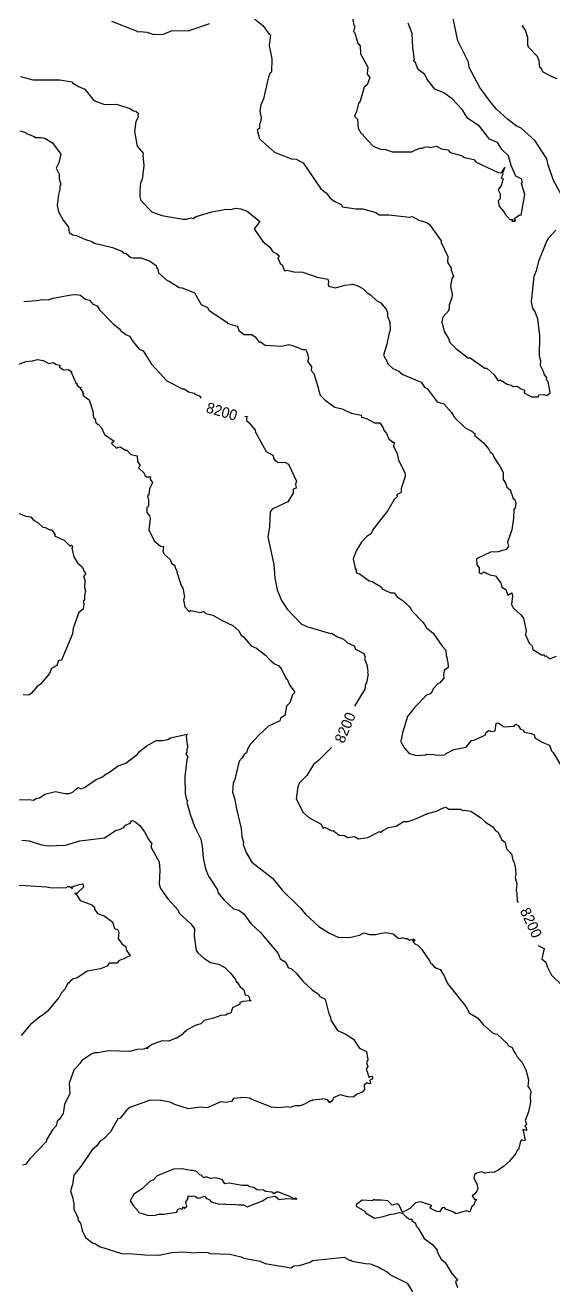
# Model space of a CAD drawing. Extents: x 9339 to 13216, y 3769 to 6935.
# Drawn here: x 11283 to 11665, y 4616 to 5526 of the extents above; entities that cross this region are included whole.
import ezdxf
from ezdxf.enums import TextEntityAlignment as Align

# ---------------------------------------------------------------- set-up
doc = ezdxf.new("R2010")
doc.units = 0
doc.header["$MEASUREMENT"] = 0
for name, color, linetype in [('DTM_SURFACE_CON', 9, 'Continuous'), ('DTM_SURFACE_ICON', 251, 'Continuous'), ('DTM_TEXT_ICON', 251, 'Continuous')]:
    doc.layers.add(name, color=color, linetype=linetype)
doc.styles.add('TMODELF', font='tmodelf')

msp = doc.modelspace()

# ---------------------------------------------------------------- linework, layer by layer
at = {"layer": 'DTM_SURFACE_CON', "linetype": 'Continuous', "flags": 128}
for points, elevation in [([(11344.99, 5528.79), (11363.58, 5521.69), (11363.81, 5521.16), (11365.76, 5521.5), (11370.5, 5520.86), (11375.49, 5519.32), (11382.5, 5519.47), (11388.89, 5522.05), (11400.47, 5521.94), (11416.17, 5527.12)], 2535.94), ([(11448.44, 5530.56), (11454.34, 5525.84), (11458.91, 5519.41), (11459.95, 5519.04), (11458.91, 5511.36), (11460.8, 5501.6), (11460.55, 5492.05), (11459.66, 5491.45), (11458.42, 5488.69), (11454.81, 5472.9), (11453.07, 5468.51), (11452.21, 5463.87), (11453.1, 5459.1), (11452.73, 5455.98), (11451.98, 5454.48), (11451.95, 5451.66), (11450.25, 5450.09), (11451.93, 5444.02), (11462.87, 5434.33), (11474.96, 5429.38), (11478.39, 5429.26), (11483.68, 5426.6), (11496.23, 5407.82), (11500.51, 5404.58), (11502.93, 5401.35), (11506, 5399.01), (11511.12, 5396.57), (11512.04, 5394.86), (11521.72, 5393.38), (11526.8, 5393.29), (11536.16, 5390.74), (11538.49, 5388.95), (11545.46, 5389.07), (11560.63, 5387.43), (11562.43, 5387.81), (11567.08, 5385.15), (11572.85, 5383.56), (11574.97, 5381.96), (11583.23, 5370.24), (11583.4, 5368.97), (11588.24, 5359.04), (11587.8, 5354.86), (11590.58, 5350.61), (11590.61, 5349.14), (11592.12, 5344.78), (11590.95, 5342.98), (11590.06, 5337.52), (11591.22, 5331.62), (11591.02, 5329.11), (11589.04, 5324.07), (11588.91, 5319.83), (11584.56, 5315.14), (11583.92, 5311.77), (11585.37, 5304.86), (11588.53, 5299.71), (11589.53, 5296.72), (11593.9, 5292.47), (11602.94, 5285.76), (11604.37, 5285.64), (11614.83, 5278.26), (11616.25, 5278.36), (11621.56, 5273.41), (11624.41, 5269.12), (11625.92, 5269.86), (11631.13, 5266.72), (11634.04, 5266.11), (11635.28, 5264.97), (11638.36, 5265.34), (11641.04, 5263.44), (11643.65, 5262.46), (11643.27, 5260.51), (11648.63, 5257.56), (11653.56, 5257.6), (11653.82, 5259.02), (11657.51, 5259.39), (11659.76, 5258.53), (11662.04, 5260.44), (11660.73, 5268.61), (11659.45, 5269.98), (11659.6, 5271.32), (11657.71, 5273.85), (11657.53, 5275.41), (11655.09, 5280.21), (11655.32, 5283.69), (11654.4, 5286.89), (11654.76, 5301.64), (11653.22, 5313.94), (11650.98, 5319.49), (11649.63, 5321.6), (11648.68, 5326.17), (11650.56, 5344.68), (11652.27, 5348.89), (11654.18, 5356.2), (11659.75, 5369.93), (11661.21, 5372.48), (11666.15, 5378)], 2535.94), ([(11518.76, 5533.59), (11520.12, 5525.87), (11520.8, 5525.19), (11520, 5521.44), (11520.83, 5520.37), (11523, 5512.66), (11523.88, 5512.38), (11524.69, 5511.05), (11525.01, 5505.18), (11530.2, 5495.65), (11529.71, 5491.04), (11530.26, 5489.78), (11531.82, 5488.31), (11529.73, 5482.79), (11527.7, 5481.11), (11524.79, 5471.18), (11523.45, 5469.34), (11522.14, 5463.71), (11520.72, 5460.35), (11522.81, 5458.02), (11523.44, 5451.57), (11525.55, 5447.83), (11526.69, 5447.25), (11526.86, 5446.35), (11534.27, 5438.49), (11539.45, 5436.52), (11543.38, 5436.11), (11547.98, 5434.42), (11562.16, 5434.55), (11564.75, 5436.08), (11568.24, 5437.26), (11569.68, 5437.22), (11571.34, 5438), (11574.67, 5438.11), (11575.52, 5437.73), (11580.05, 5438.66), (11583.46, 5436.78), (11588.19, 5435.96), (11589.93, 5434.09), (11598.01, 5431.82), (11600.07, 5430.52), (11606.87, 5428.98), (11608.72, 5426.98), (11624.58, 5419.64), (11626.82, 5419.41), (11629.44, 5423.25), (11627.65, 5419.38), (11627.78, 5418.32), (11626.74, 5415.99), (11628.24, 5415.03), (11626.64, 5410.21), (11624.47, 5406.97), (11626.05, 5404.21), (11625.89, 5400.46), (11624.43, 5399.24), (11625.27, 5395.25), (11628.89, 5391.05), (11629.24, 5389.69), (11632.87, 5385.65), (11635.04, 5385.66), (11634.44, 5384.41), (11636.9, 5384.13), (11635.99, 5385.49), (11636.97, 5384.77), (11636.39, 5386.35), (11640.05, 5388.95), (11641.24, 5388.73), (11643.72, 5403.78), (11641.5, 5411.74), (11641.97, 5412.35), (11641.61, 5414.72), (11637.19, 5416.89), (11633.89, 5424.74), (11631.91, 5431.73), (11627.33, 5435.97), (11624.11, 5441.16), (11618.2, 5443.72), (11611.15, 5453.13), (11602.67, 5458.5), (11598.57, 5464.99), (11591.39, 5472.72), (11585.15, 5477.07), (11578.7, 5479.67), (11572.85, 5487.22), (11571.42, 5490.32), (11567.58, 5493.2), (11566.24, 5495.02), (11564.85, 5499.05), (11563.38, 5500.01), (11564.11, 5501.21), (11562.87, 5509.81), (11562.24, 5519.89), (11559.53, 5527.54)], 2548.13), ([(11669.82, 5404.12), (11664.63, 5413.88), (11660.6, 5425.02), (11659.78, 5429.45), (11651.28, 5442.46), (11641.09, 5451.67), (11637.73, 5453.06), (11631.38, 5458.09), (11623.42, 5465.34), (11619.4, 5469.87), (11611.37, 5480.95), (11603.66, 5495.33), (11602.96, 5499.35), (11595.42, 5514.76), (11591.38, 5534.37)], 2535.94), ([(11667.16, 5487.25), (11664.08, 5488.35), (11656.96, 5492.14), (11655.52, 5494.69), (11654.62, 5495.35), (11654.06, 5500.32), (11653.03, 5503.42), (11646.34, 5510.07), (11645.91, 5511.89), (11646.02, 5517.11), (11644.08, 5522.9), (11642.11, 5525.23), (11642.7, 5526.32)], 2523.74), ([(11279.26, 5488.9), (11288.19, 5486.41), (11307.67, 5486.45), (11316.55, 5485.12), (11316.93, 5484.38), (11321.2, 5481.63), (11325.62, 5479.68), (11332.24, 5471.49), (11339.99, 5468.77), (11348.68, 5468.89), (11358.26, 5465.76), (11360.85, 5464.18), (11362.54, 5463.82), (11364.46, 5462.09), (11364, 5460.95), (11364.34, 5459.58), (11362.59, 5456.38), (11361.58, 5449.21), (11363.47, 5438.52), (11367.98, 5433.46), (11367.6, 5431.68), (11368.32, 5424.72), (11367.19, 5414.46), (11366.06, 5411.98), (11365.45, 5407), (11365.52, 5402.32), (11366.28, 5399.33), (11374.15, 5391.27), (11381.34, 5388.58), (11396.79, 5385.8), (11399.15, 5385.95), (11402.3, 5386.88), (11403.7, 5386.43), (11406.31, 5387.73), (11417.46, 5391.12), (11428.03, 5393.16), (11431.38, 5392.78), (11434.72, 5393.84), (11438.59, 5393.42), (11443.1, 5391.64), (11452.2, 5384.32), (11448.25, 5378.86), (11454.48, 5369.67), (11459.43, 5365.73), (11461.53, 5362.36), (11463.79, 5361.4), (11465.92, 5359.56), (11466.03, 5358.53), (11465.34, 5357.92), (11466.89, 5353.95), (11468.28, 5352.98), (11469.96, 5348.63), (11472, 5349.07), (11476.82, 5347.89), (11483.4, 5347.74), (11493.58, 5344.05), (11501.37, 5342.64), (11501.97, 5340.82), (11501.55, 5338.88), (11501.94, 5337.5), (11506.99, 5336.21), (11513.6, 5338.2), (11518.2, 5338.78), (11518.49, 5339.3), (11523.19, 5337.86), (11526.78, 5335.91), (11529.93, 5332.72), (11532.13, 5331.32), (11536.5, 5327.2), (11539.8, 5325.48), (11543.81, 5320.5), (11544.64, 5318.27), (11544.6, 5315.52), (11546.23, 5311.85), (11546.55, 5305.69), (11545.75, 5303.86), (11544.05, 5295.67), (11541.71, 5287.68), (11544.29, 5282.95), (11544.66, 5281.43), (11548.28, 5278.15), (11552.62, 5276.03), (11555.65, 5273.84), (11568.78, 5268.21), (11571.39, 5264.48), (11573.25, 5263.61), (11580.45, 5254.05), (11585.16, 5252.52), (11590.78, 5246.24), (11592.97, 5242.66), (11600.65, 5235.2), (11605.5, 5232.75), (11607.78, 5230.83), (11607.41, 5229.9), (11614.04, 5224.36), (11617.83, 5219.7), (11618.72, 5217.85), (11620.78, 5216.3), (11621.27, 5214.5), (11624.21, 5209.38), (11625.85, 5207.45), (11628.24, 5202.84), (11628.05, 5197.93), (11629.92, 5195.34), (11630.75, 5192.25), (11633.11, 5190.35), (11635.48, 5184.24), (11636.56, 5183.44), (11637.33, 5180.76), (11636.79, 5177.38), (11635.88, 5176.33), (11635.64, 5169.87), (11634.45, 5161.6), (11631.23, 5152.62), (11631.94, 5149.65), (11630.4, 5147.31), (11624.2, 5145.55), (11618.96, 5145.37), (11608.77, 5140.71), (11609.14, 5136.39), (11610.78, 5134.06), (11610.71, 5130.61), (11612.82, 5129.85), (11614.11, 5131.13), (11618.6, 5129.11), (11622.68, 5128.22), (11626.35, 5123.15), (11627.12, 5120.11), (11630.18, 5118.4), (11631.59, 5114.4), (11634.31, 5116.15), (11634.91, 5113.78), (11634.25, 5107.71), (11635.35, 5105.22), (11641.01, 5100.26), (11642.77, 5097.67), (11644.74, 5088.57), (11644.21, 5085.81), (11647.04, 5079.6), (11649.02, 5077.75), (11649.48, 5075.25), (11655.91, 5071.37), (11657.65, 5071.4), (11658.35, 5070.43), (11659.34, 5070.56), (11661.52, 5068.45), (11666.6, 5070.39)], 2523.74), ([(11279, 5449.69), (11282.88, 5448.48), (11283.53, 5447.64), (11289.03, 5445.58), (11289.64, 5444.94), (11293.85, 5444.97), (11296.76, 5444.34), (11302.31, 5441.04), (11308.32, 5432.72), (11306.96, 5426.59), (11305.1, 5422.64), (11307.1, 5418.28), (11307.09, 5415.14), (11308.38, 5411.19), (11307.54, 5410.02), (11307.69, 5407.58), (11306.64, 5403.71), (11305.76, 5395.9), (11306.65, 5391.12), (11309.98, 5385.23), (11314.01, 5380.12), (11314.37, 5376.29), (11317.03, 5374.64), (11319.8, 5374.04), (11326.19, 5371.13), (11330.78, 5369.71), (11332.78, 5368.49), (11345.82, 5365.34), (11352.59, 5362.75), (11353.51, 5361.55), (11355.66, 5361), (11358.99, 5358.31), (11360.99, 5357.87), (11366.18, 5357.88), (11372.38, 5355.76), (11377.37, 5352.34), (11377.62, 5350.9), (11378.38, 5349.85), (11378.97, 5347.05), (11385.13, 5341.53), (11386.6, 5341.18), (11393.91, 5336.56), (11396.19, 5336.28), (11404.93, 5332.74), (11409.87, 5324.29), (11414.29, 5322.01), (11415.71, 5320.05), (11428.43, 5311.49), (11429.2, 5310.56), (11435.78, 5308.56), (11436.42, 5307.87), (11437.04, 5305.44), (11440.99, 5302.53), (11446.52, 5302.64), (11448.81, 5300.85), (11451.69, 5297.13), (11452.81, 5297.23), (11456.01, 5294.84), (11467.89, 5294.17), (11473.18, 5295.36), (11476.63, 5294.52), (11483, 5291.79), (11485.27, 5291.66), (11486.51, 5289.55), (11487.36, 5285.29), (11486.68, 5283.1), (11489.64, 5279.55), (11489.4, 5276.63), (11491.31, 5274.54), (11494.74, 5263.45), (11494.54, 5262.73), (11495.93, 5258.77), (11499.45, 5255.29), (11506.52, 5250.1), (11511.66, 5249.02), (11518.21, 5245.71), (11525.54, 5244.33), (11525.73, 5242.83), (11529.43, 5241.86), (11535.01, 5238.73), (11538.96, 5238.81), (11541.38, 5235.29), (11541.87, 5233.45), (11543.71, 5231.13), (11545.52, 5227.35), (11548.35, 5224.83), (11549.31, 5224.9), (11548.87, 5221.7), (11551.43, 5216.6), (11552.45, 5211.97), (11557.11, 5202.85), (11557.4, 5200.13), (11554.4, 5191.47), (11554.51, 5188.49), (11550.98, 5186.94), (11551.74, 5185.57), (11549.29, 5183.54), (11544.75, 5175.49), (11534.35, 5162.24), (11532.56, 5158.73), (11529.69, 5156.65), (11525.61, 5152.6), (11521.85, 5146.46), (11519.75, 5140.7), (11521.14, 5133.6), (11522.07, 5132.53), (11521.73, 5131.36), (11522.45, 5130.23), (11524.27, 5129.76), (11531.28, 5124.82), (11533.45, 5124.17), (11539.85, 5120.29), (11540.83, 5118.76), (11546.82, 5116.01), (11549.31, 5115.95), (11551.61, 5113.21), (11555.64, 5110.41), (11560.41, 5105.89), (11562.13, 5102.95), (11570.22, 5094.7), (11572.61, 5090.78), (11577.48, 5087.04), (11584.05, 5077.51), (11586.66, 5074.66), (11586.94, 5070.73), (11587.74, 5068.53), (11587.66, 5067.13), (11588.26, 5066.3), (11588.28, 5062.08), (11585.56, 5060.01), (11585.02, 5056.89), (11585.2, 5054.35), (11582.06, 5050.92), (11581.12, 5050.51), (11577.46, 5046.64), (11576.72, 5044.89), (11575.28, 5043.24), (11572.76, 5042.05), (11564.17, 5033.58), (11559.06, 5026.78), (11555.31, 5015.05), (11554.48, 5009.87), (11553.89, 5008.91), (11556.76, 5003.95), (11559.96, 5000.29), (11565.35, 4998.63), (11572.07, 4998.96), (11572.67, 4999.51), (11578.25, 4999.33), (11580.34, 4998.73), (11585.97, 4998.99), (11586.87, 5000.1), (11592.47, 5002.86), (11601.31, 5004.51), (11605.15, 5009.53), (11606.85, 5009.7), (11615.24, 5013.3), (11615.72, 5015.05), (11617.64, 5016.57), (11618.77, 5016.5), (11619.37, 5015.9), (11622.47, 5016.31), (11623.08, 5021.76), (11624.64, 5022.25), (11628.93, 5019.4), (11636.16, 5019.69), (11637.22, 5021.2), (11639.07, 5020.17), (11640.67, 5017.6), (11642.48, 5017.09), (11643.41, 5015.41), (11648.53, 5014.51), (11650.6, 5013.41), (11651.32, 5011.07), (11656.91, 5007.87), (11661.69, 5006.16), (11662.97, 5001.98), (11664.37, 5000.87), (11671.64, 4988.13)], 2511.55), ([(11267.7, 5277.4), (11283.03, 5283.22), (11287.9, 5283.54), (11291.44, 5284.52), (11295.69, 5283.75), (11299.69, 5281.71), (11303.1, 5282.48), (11304.86, 5281.16), (11307.95, 5280.27), (11307.27, 5279.32), (11310.23, 5277.11), (11313.78, 5277.23), (11316.28, 5275.6), (11315.96, 5275.35), (11319.3, 5267.6), (11320.41, 5266.67), (11319.95, 5266), (11321.99, 5264.57), (11323.02, 5264.43), (11322.4, 5264.13), (11322.75, 5262.91), (11324.25, 5261.25), (11323.71, 5260.89), (11324.8, 5260.15), (11324.31, 5258.87), (11328.79, 5255.39), (11331.53, 5247.26), (11332.08, 5242.72), (11333.3, 5241.62), (11333.8, 5238.81), (11335.62, 5237.61), (11337.75, 5235.2), (11339.99, 5230.41), (11346.89, 5225.51), (11344.99, 5223.94), (11348.76, 5220.35), (11349.19, 5221.01), (11351.17, 5221.42), (11355.18, 5219), (11356.18, 5219.11), (11359.03, 5215.84), (11363.58, 5215.1), (11363.84, 5210.78), (11365.8, 5208.06), (11364.92, 5207.4), (11364.56, 5206.22), (11368.66, 5202.56), (11369.31, 5200.52), (11370.36, 5199.94), (11373.27, 5199.89), (11373.06, 5198.12), (11374.53, 5195.72), (11372.52, 5191.26), (11371.89, 5186.91), (11371.11, 5186.2), (11371.71, 5183.07), (11371.65, 5178.76), (11370.52, 5177.43), (11370.64, 5174.04), (11372.38, 5171.75), (11372.91, 5169.76), (11372.11, 5161.64), (11375.87, 5153.54), (11380.36, 5149.66), (11382.64, 5149.46), (11382, 5146.09), (11383.05, 5144.04), (11387.38, 5140.02), (11388.45, 5137.54), (11390.79, 5135.78), (11391.03, 5134), (11392.32, 5131.89), (11392.13, 5131.01), (11395.45, 5121.41), (11396.59, 5119.38), (11397.86, 5113.21), (11396.95, 5110.77), (11398.02, 5105.95), (11401.17, 5102.66), (11402.33, 5103.35), (11409.14, 5101.76), (11411.69, 5102.47), (11413.17, 5101.16), (11418.3, 5100.02), (11424.9, 5096.07), (11432.6, 5092.52), (11437, 5088.56), (11438.68, 5085.51), (11440.44, 5084.28), (11445.93, 5077.82), (11449.8, 5076.05), (11456.3, 5071.02), (11458.92, 5068.08), (11462.81, 5064.84), (11465.89, 5063.27), (11467.94, 5060.97), (11471.16, 5054.05), (11472.11, 5053.64), (11473.88, 5049.11), (11477.23, 5044.84), (11477.08, 5043.65), (11475.85, 5042.44), (11474.03, 5036.71), (11471.5, 5034.21), (11470.28, 5027.4), (11467.11, 5025.59), (11466.73, 5023.67), (11458.48, 5019.87), (11451.83, 5013.55), (11445.33, 5006.43), (11443.33, 5003.15), (11442.59, 5000.59), (11440.8, 4999.37), (11439.46, 4996.84), (11437.28, 4994.44), (11433.87, 4980.62), (11432.9, 4978.94), (11432.37, 4972.18), (11433.94, 4967.88), (11435.31, 4960.14), (11438.74, 4945.83), (11439.29, 4940.21), (11440.37, 4935.88), (11440.18, 4934.37), (11442.32, 4928.48), (11446.38, 4921.66), (11461.39, 4909.96), (11468.61, 4901.16), (11481.42, 4888.65), (11485.29, 4883.96), (11494.8, 4875.1), (11502.48, 4870.22), (11509.32, 4867.06), (11512.69, 4867.46), (11517.09, 4867.22), (11524.17, 4868.76), (11527.53, 4870.46), (11531.58, 4869.42), (11536.07, 4869.27), (11539.08, 4870.16), (11543.53, 4870.68), (11548.56, 4869.77), (11552.15, 4866.71), (11553.85, 4866.55), (11555.36, 4867.21), (11557.04, 4866.39), (11558.79, 4866.44), (11560.57, 4865.16), (11562.09, 4865.76), (11562.83, 4864.62), (11563.05, 4866.32), (11564.54, 4865.17), (11563.07, 4864.03), (11564.24, 4862.49), (11566.54, 4861.57), (11569.32, 4858.48), (11575.47, 4849.58), (11575.84, 4848.35), (11576.58, 4848.14), (11577.99, 4846.25), (11580.04, 4844.92), (11582.63, 4844.03), (11585.56, 4839.52), (11587.95, 4833.83), (11601.15, 4817.37), (11603.77, 4812.55), (11609.63, 4809.17), (11613.67, 4804.35), (11620.41, 4798.39), (11622.65, 4797.47), (11623.67, 4797.64), (11631.11, 4790.74), (11631.75, 4789.15), (11634.69, 4787.78), (11635.85, 4784.93), (11637.4, 4782.91), (11638.19, 4780.91), (11641.93, 4776.83), (11644.57, 4771.64), (11646.41, 4764.35), (11645.97, 4759.64), (11647.74, 4757.48), (11648.03, 4755.84), (11647.7, 4752.26), (11647.98, 4748.19), (11646.56, 4741.17), (11644.09, 4735.09), (11645.11, 4732.26), (11643.73, 4730.84), (11644.88, 4730.06), (11645.08, 4727.76), (11642.26, 4728.43), (11644.01, 4720.89), (11643.07, 4720.35), (11641.32, 4720.95), (11640.71, 4720), (11639.34, 4714.13), (11638.27, 4713.33), (11637.3, 4711.27), (11632.64, 4705.69), (11628.49, 4701.85), (11624.39, 4698.91), (11621.89, 4698.02), (11621.97, 4697.45), (11619.88, 4697.79), (11614.61, 4696.95), (11612.75, 4697.9), (11608.9, 4697.03), (11607.42, 4695.75), (11607.03, 4693.36), (11609.12, 4689.24), (11609.84, 4685.83), (11609.16, 4683.91), (11607.76, 4682.12), (11605.79, 4680.68), (11607.43, 4678.11), (11609.09, 4678.07), (11607.93, 4676.78), (11606.76, 4673.67), (11605.51, 4672.98), (11604.13, 4668.95), (11601.42, 4669.8), (11594.28, 4667.71), (11591.32, 4669.34), (11586.49, 4671.07), (11585.67, 4672.16), (11584.01, 4672.01), (11582.12, 4669.02), (11580.22, 4669.2), (11575.57, 4671.48), (11575.29, 4672.02), (11576.5, 4673.72), (11568.31, 4676.3), (11564.83, 4675.64), (11560.58, 4671.41), (11555.34, 4668.64), (11552.9, 4673.89), (11551.49, 4674.75), (11547.79, 4673.84), (11544.83, 4676.94), (11540.34, 4677.5), (11535.79, 4677.4), (11534.94, 4677.86), (11533.68, 4677.12), (11526.15, 4677.46), (11523.16, 4675.19), (11522.11, 4674.91), (11521.93, 4673.27), (11528.22, 4669.44), (11528.66, 4668.43), (11535.15, 4664.59), (11541.33, 4665.63), (11546.87, 4667.46), (11549.61, 4667.52), (11553.06, 4668.48), (11555.31, 4668.2), (11557.81, 4665.61), (11560.5, 4663.75), (11562.02, 4663.66), (11562.04, 4662.84), (11564.82, 4660.81), (11565.31, 4658.77), (11566.77, 4657.36), (11570.95, 4649.84), (11576.99, 4645.55), (11580.43, 4641.49), (11580.54, 4640.13), (11583.34, 4634.95), (11586.16, 4632.54), (11590.96, 4624.56), (11595.02, 4619.73), (11593.58, 4618.45), (11595.13, 4614.45)], 2487.17), ([(11277.32, 5173.78), (11282.82, 5171.4), (11286.62, 5171.03), (11288.57, 5168.65), (11291.64, 5166.86), (11295.3, 5163.42), (11296.95, 5163.19), (11300.37, 5161.64), (11301.78, 5161.54), (11304.37, 5157.93), (11303.85, 5157.29), (11310.75, 5154.2), (11315.25, 5149.57), (11315.86, 5150.67), (11317.17, 5149.6), (11316.36, 5148.33), (11317.73, 5141.96), (11320.4, 5137.75), (11323.88, 5134.76), (11325.22, 5131.57), (11326.53, 5130.09), (11324.8, 5127.93), (11325.74, 5125.45), (11325.6, 5120.15), (11326.29, 5117.45), (11325.5, 5114.19), (11325.52, 5111.3), (11324.52, 5109.81), (11325.11, 5108.34), (11324.45, 5104.38), (11321.29, 5101.85), (11317.21, 5090.46), (11316.91, 5086.43), (11308.9, 5067.54), (11306.67, 5067.31), (11305.38, 5063.69), (11301.57, 5061.49), (11300.22, 5057.81), (11293.66, 5050.06), (11291.05, 5048.26), (11286.99, 5043.27), (11285.15, 5042.19), (11281.15, 5042.39)], 2474.98), ([(11263.91, 4966.53), (11285.57, 4966.89), (11288.67, 4966.43), (11291.12, 4967.84), (11292.99, 4967.92), (11296.9, 4970.61), (11304.48, 4972.57), (11311.26, 4971.21), (11314.72, 4971.11), (11317.22, 4972.29), (11320.76, 4975.44), (11323.07, 4974.42), (11325.57, 4975.47), (11333.85, 4981.29), (11338.61, 4983.07), (11341.16, 4985.44), (11342.16, 4985.56), (11349.79, 4991.17), (11355.29, 4993.1), (11363.84, 4999.46), (11365.57, 5001.77), (11370.58, 5005.48), (11377.19, 5009.37), (11381.97, 5009.38), (11385.63, 5010.18), (11387.54, 5011.37), (11399.77, 5014.03), (11399.06, 5012.52), (11399.65, 5006.3), (11400.22, 5005.06), (11399.43, 5002.94), (11399.39, 5000.98), (11398.8, 4999.85), (11399.35, 4998.49), (11400.3, 4997.68), (11399.46, 4995.47), (11397.95, 4983.48), (11398.32, 4971.26), (11399.34, 4966.51), (11399.89, 4966.43), (11399.49, 4964.56), (11401.84, 4956.2), (11405, 4947.34), (11409.6, 4938.12), (11410.59, 4933.04), (11411.23, 4924.62), (11412.88, 4916.77), (11415.02, 4911.37), (11421.55, 4901.62), (11421.86, 4899.74), (11426.4, 4894.17), (11433.12, 4887.88), (11437.11, 4886.87), (11440.63, 4884.31), (11445.67, 4877.31), (11452.81, 4870.81), (11465.47, 4855.57), (11466.98, 4851.85), (11469.91, 4850.15), (11472.2, 4847.12), (11472.04, 4846.53), (11472.95, 4845.28), (11474.85, 4844.83), (11478.6, 4841.3), (11483.57, 4835.34), (11489.96, 4829.4), (11494.69, 4826.13), (11495.49, 4824.52), (11499.44, 4822.63), (11502.18, 4811.96), (11503.34, 4809.97), (11503.56, 4807.45), (11508.41, 4799.94), (11513.85, 4797.59), (11520.01, 4793.67), (11524.32, 4787.16), (11529.34, 4784.95), (11530.21, 4778.83), (11529.33, 4776.77), (11530.35, 4774), (11529.22, 4771.99), (11531.24, 4766), (11531.5, 4766.5), (11533.22, 4767.04), (11533.81, 4765.84), (11533.29, 4764.94), (11531.85, 4764.07), (11532.18, 4761.67), (11531.28, 4761.43), (11529.58, 4762.25), (11527.54, 4760.47), (11527.99, 4757.31), (11526.17, 4755.5), (11522.54, 4753.96), (11519.63, 4751.8), (11515.75, 4752.22), (11510.39, 4753.55), (11505.31, 4751.3), (11504.66, 4749.54), (11502.89, 4747.81), (11501.12, 4749.98), (11497.76, 4750.69), (11497.41, 4750.31), (11490.66, 4749.65), (11489.83, 4749.13), (11489.31, 4749.52), (11484.46, 4746.71), (11481.4, 4745.65), (11477.46, 4745.54), (11474.05, 4744.45), (11472.55, 4744.93), (11466.01, 4744.22), (11460.6, 4744.75), (11445.91, 4750.33), (11444.97, 4751.11), (11440.99, 4751.67), (11433.31, 4750.94), (11431.76, 4748.72), (11427.79, 4747.99), (11423.94, 4748.38), (11414.1, 4744.27), (11409.14, 4744.61), (11400.61, 4743.55), (11390.84, 4746.46), (11387.4, 4748.31), (11380.72, 4749.47), (11373.03, 4749.63), (11358.24, 4744.43), (11356.06, 4742.62), (11351.37, 4736.68), (11349.62, 4736.18), (11344.23, 4726.75), (11339.51, 4721.67), (11336.53, 4719.78), (11334.47, 4716.83), (11330.74, 4713.56), (11322.74, 4701.68), (11317.84, 4695.65), (11316.83, 4688.88), (11315.34, 4684.11), (11317.03, 4678.94), (11317.78, 4674.5), (11317.7, 4671.09), (11320.64, 4665.04), (11320.99, 4662.73), (11322.51, 4660.82), (11323.82, 4655.62), (11326.3, 4650.57), (11331.27, 4646.64), (11333.41, 4645.98), (11336.33, 4644.13), (11352.23, 4639), (11360.44, 4638.85), (11369.19, 4638), (11379.37, 4637.79), (11388.29, 4639.76), (11396.86, 4640.23), (11404.9, 4639.57), (11408.03, 4639.96), (11414.65, 4639.73), (11416.36, 4638.91), (11430.62, 4638.5), (11438.86, 4636.65), (11440.69, 4635.62), (11452.37, 4633.53), (11456.12, 4631.81), (11474.98, 4628.61), (11476.78, 4630.04), (11480.81, 4630.33), (11488.7, 4632.79), (11490.25, 4633.88), (11513.18, 4636.44), (11516.98, 4634.13), (11517.91, 4634.22), (11519.01, 4633.5), (11528.55, 4631.67), (11531.95, 4631.51), (11538.3, 4629.14), (11540.09, 4627.79), (11544.32, 4625.8), (11547.15, 4623.32), (11558.68, 4617.54), (11562.66, 4611.2)], 2474.98), ([(11280.2, 4937.34), (11285.6, 4936.93), (11294.35, 4934.13), (11299.25, 4933.36), (11311.74, 4933.79), (11322.04, 4936.9), (11339.89, 4939.13), (11348.41, 4944.57), (11350.05, 4944.8), (11353.82, 4946.69), (11355.02, 4948.18), (11358.52, 4949.73), (11359.61, 4951.57), (11361.8, 4950.97), (11365.48, 4948.11), (11368.89, 4943.48), (11371.54, 4938.35), (11374.22, 4934.69), (11373.59, 4933.8), (11373.8, 4932.17), (11379.51, 4921.85), (11379.83, 4915.72), (11379.36, 4905.6), (11380.47, 4902.46), (11385.82, 4895.12), (11393.14, 4886.98), (11394.02, 4884.8), (11402.39, 4877.04), (11405.02, 4873.52), (11404.79, 4868.04), (11406.33, 4857.89), (11407.42, 4856.03), (11411.65, 4852.21), (11416.58, 4849.22), (11422.47, 4848.02), (11426.9, 4845.42), (11430.92, 4841.45), (11434.53, 4836.82), (11435.45, 4834.92), (11435.88, 4834.97), (11438.07, 4831.54), (11440.6, 4829.34), (11441.67, 4825.77), (11443.79, 4825.2), (11444.74, 4823.46), (11444.86, 4822.23), (11445.95, 4821.54), (11439.99, 4820.99), (11437.81, 4820.13), (11437.81, 4818.95), (11432.58, 4816.39), (11431.31, 4812.47), (11429.45, 4812.29), (11427.63, 4810.98), (11424.01, 4810.84), (11418.7, 4808.85), (11411.91, 4807.14), (11409.66, 4804.81), (11405.58, 4803.52), (11398.62, 4799.83), (11398.46, 4799.07), (11397.71, 4798.98), (11396.15, 4797.17), (11392.24, 4794.39), (11391.56, 4794.56), (11386.47, 4792.3), (11381.69, 4792.65), (11374.3, 4789.83), (11371.68, 4788.3), (11370.58, 4786.76), (11370.96, 4787.83), (11368.28, 4786.43), (11363.65, 4786.18), (11358.03, 4784.75), (11343.05, 4785.41), (11335.17, 4783.78), (11333.03, 4783.96), (11330.84, 4783.12), (11323.44, 4778.42), (11322.06, 4776.08), (11317.82, 4771.32), (11314.49, 4762.08), (11314.9, 4754.28), (11311.11, 4746.83), (11310.17, 4740.16), (11307.48, 4736), (11305.73, 4734.42), (11304.91, 4731.28), (11302.36, 4728.2), (11298.08, 4720.95), (11297.76, 4719.51), (11286.25, 4707.59), (11282.92, 4703.31), (11280.57, 4702.77)], 2462.78), ([(11269.19, 4904.9), (11282.73, 4904.74), (11298.12, 4903.71), (11302.2, 4903.03), (11312.41, 4903.25), (11313.27, 4903.89), (11314.59, 4903.92), (11316.79, 4902.67), (11316.36, 4903.83), (11321.67, 4905.53), (11324.35, 4905.81), (11324.72, 4903.41), (11319.83, 4898.97), (11318.59, 4899.13), (11319.73, 4898.29), (11322.33, 4893.91), (11330.76, 4890.68), (11332.75, 4889.15), (11332.67, 4887.59), (11334.77, 4884.44), (11339.65, 4882.92), (11345.64, 4878.5), (11347.09, 4873.55), (11349.44, 4872.88), (11350.32, 4871.13), (11349.74, 4866.54), (11352.68, 4862.47), (11355.48, 4860.6), (11355.58, 4858.23), (11358.49, 4853.98), (11355.72, 4852.84), (11355.14, 4852.15), (11350.44, 4850.57), (11348.94, 4848.57), (11343.4, 4848.54), (11341.91, 4846.48), (11337.05, 4844.57), (11327.46, 4842.88), (11320.04, 4837.9), (11317.29, 4837.21), (11315.15, 4835.71), (11314.13, 4834.3), (11313.43, 4834.14), (11311.44, 4830.19), (11308.54, 4826.98), (11307.2, 4824.11), (11298.4, 4813.71), (11295.67, 4811.23), (11293.1, 4809.98), (11286.28, 4804.21), (11279.71, 4796.34)], 2450.59)]:
    msp.add_lwpolyline(points, dxfattribs=dict(at, elevation=elevation))
at = {"layer": 'DTM_SURFACE_CON', "linetype": 'Continuous', "elevation": 2487.17, "flags": 128}
msp.add_lwpolyline([(11471.87, 4680.82), (11465.87, 4683.25), (11464.32, 4683.36), (11462.25, 4682.16), (11460.98, 4683.38), (11456.43, 4683.77), (11454.87, 4684.6), (11450.38, 4684.9), (11447.72, 4686.59), (11444.71, 4687.07), (11443.77, 4688), (11439.42, 4688.15), (11430.06, 4689.88), (11427.04, 4689.33), (11424.95, 4692.33), (11420.4, 4693.65), (11416.48, 4693.15), (11413.52, 4694.27), (11411.66, 4693.5), (11409.8, 4695.52), (11408.97, 4695.79), (11406.41, 4698.27), (11404.16, 4698.99), (11402.27, 4698.82), (11396.01, 4700.02), (11389.73, 4699.81), (11378.03, 4695.1), (11375.07, 4691.94), (11372.99, 4691.25), (11367.13, 4685.71), (11361.08, 4681.72), (11358.52, 4676.89), (11360.62, 4673.7), (11364.3, 4669.59), (11364.74, 4668.53), (11370.99, 4666.58), (11375.92, 4666.48), (11379.19, 4667.29), (11382.71, 4667.37), (11392.23, 4668.83), (11392.94, 4670.98), (11395, 4671.48), (11396.23, 4671.09), (11396.68, 4672.48), (11397.17, 4672.57), (11397.51, 4671.44), (11399.43, 4673.17), (11398.67, 4676.1), (11400.42, 4678.83), (11400.52, 4680.6), (11402.74, 4680.25), (11403.25, 4680.67), (11405.42, 4680.44), (11406.85, 4679.14), (11408.08, 4678.98), (11412.23, 4680.46), (11413.47, 4678.92), (11415.81, 4677.69), (11417.14, 4676.17), (11423.14, 4674.72), (11426.79, 4674.77), (11427.59, 4674.3), (11432.93, 4674.64), (11436.89, 4674), (11440.45, 4674.23), (11443.15, 4672.75), (11454.16, 4677), (11457.7, 4679.3), (11463.43, 4680.28), (11466.31, 4678), (11471.54, 4678.78), (11478.88, 4678.12), (11478.03, 4678.9), (11477.06, 4678.45), (11472.12, 4680.85)], close=True, dxfattribs=at)
at = {"layer": 'DTM_SURFACE_ICON', "linetype": 'Continuous', "elevation": 2499.36, "flags": 128}
for points in [[(11281.75, 5326.46), (11290.78, 5327.07), (11295.16, 5327.85), (11299.25, 5327.76), (11302.82, 5328.84), (11315.85, 5331.25), (11319.2, 5331.47), (11322.56, 5331.05), (11325.86, 5328.24), (11329.08, 5327.33), (11331.54, 5324.54), (11334.58, 5323.36), (11336.31, 5320.35), (11346.53, 5310.06), (11350.57, 5306.85), (11351.77, 5305.35), (11355.43, 5302.54), (11358.12, 5301.37), (11360.64, 5297.23), (11365.06, 5292.06), (11367.83, 5290.86), (11373.92, 5281.16), (11385.09, 5269.24), (11396.22, 5263.41), (11397.56, 5263.47), (11400.71, 5261.13), (11404.68, 5260.16), (11405.31, 5259.48), (11408.44, 5258.27), (11409.85, 5256.72)], [(11441.46, 5243.5), (11442.78, 5243.7), (11442.63, 5240.39), (11444.62, 5238.73), (11448.85, 5233.64), (11449, 5232.04), (11456.91, 5218.04), (11461.62, 5215.48), (11462.44, 5212.9), (11463.34, 5211.68), (11465.27, 5210.39), (11467.86, 5210.06), (11470.32, 5210.41), (11472.97, 5209.04), (11478.86, 5196.6), (11478.01, 5194.6), (11478.44, 5191.59), (11476.37, 5190.96), (11476.34, 5188.14), (11472.39, 5181.71), (11461.09, 5176.59), (11459.79, 5174.49), (11459.16, 5163.64), (11457.92, 5156.6), (11462.31, 5136.62), (11462.98, 5126.68), (11464.86, 5118.32), (11467.99, 5110.5), (11472.12, 5104.1), (11482.03, 5093.57), (11486.33, 5091.75), (11503.22, 5086.73), (11504, 5086.95), (11508.31, 5084.24), (11512.67, 5082.6), (11515.51, 5079.86), (11520.31, 5077.87), (11521.39, 5075.26), (11527.35, 5072.35), (11528.35, 5069.71), (11527.82, 5068.45), (11530.09, 5062.76), (11529.77, 5062.22), (11530.39, 5059.64), (11530.15, 5058.18), (11530.62, 5057.33), (11529.42, 5050.99), (11528.68, 5050.11), (11528.05, 5046.56), (11520.79, 5034.28)], [(11504.09, 5004.38), (11494.6, 4994.88), (11490.98, 4992.17), (11486.13, 4984.05), (11480.92, 4978.94), (11479.76, 4975.94), (11478.5, 4967.25), (11483.55, 4957.36), (11487.58, 4953.87), (11496.54, 4948.89), (11498.06, 4945.88), (11498.99, 4946.95), (11504.22, 4944.17), (11505.16, 4944.35), (11509.63, 4941.03), (11513.37, 4940.75), (11515.57, 4939.38), (11520.69, 4940.07), (11523.48, 4938.53), (11530.26, 4939.26), (11538.76, 4943.6), (11539.57, 4943.02), (11541.15, 4944.45), (11545.34, 4946.5), (11550.83, 4947.54), (11556.19, 4951.01), (11559.54, 4951.02), (11565.6, 4953.08), (11573.44, 4956.63), (11580.06, 4958.31), (11584.27, 4960.52), (11586.67, 4961.23), (11588.79, 4959.95), (11597.24, 4959.73), (11598.97, 4958.84), (11600.26, 4959.18), (11604.66, 4958.51), (11611.83, 4953.74), (11615.28, 4950.37), (11620.56, 4947.1), (11622.36, 4944.68), (11624.62, 4943.16), (11626.89, 4938.01), (11629.69, 4935.65), (11630.64, 4931.19), (11634.18, 4927.56), (11635.2, 4922.98), (11636.07, 4921.27), (11637.1, 4916.57), (11637.37, 4912.6), (11636.91, 4910.41), (11638.03, 4905.96), (11637.44, 4901.01), (11638.01, 4899.13), (11638.18, 4893.38), (11639.07, 4892.34)], [(11653.45, 4861.49), (11657.72, 4859.11), (11656.05, 4851.66), (11658.93, 4849.31), (11659.95, 4846.27), (11663.12, 4840.06), (11670.74, 4832.47)]]:
    msp.add_lwpolyline(points, dxfattribs=at)

# ---------------------------------------------------------------- texts
at = {"layer": 'DTM_TEXT_ICON', "linetype": 'Continuous', "style": 'TMODELF'}
for rotation, p in [(343.99698, (11424.78, 5247.05, 2499.36)), (67.08347, (11513.84, 5018.74, 2499.36)), (295.16525, (11648.3, 4877.87, 2499.36))]:
    msp.add_text('8200', height=7.62, rotation=rotation, dxfattribs=at).set_placement(p, align=Align.MIDDLE_CENTER)

doc.saveas('drawing.dxf')
